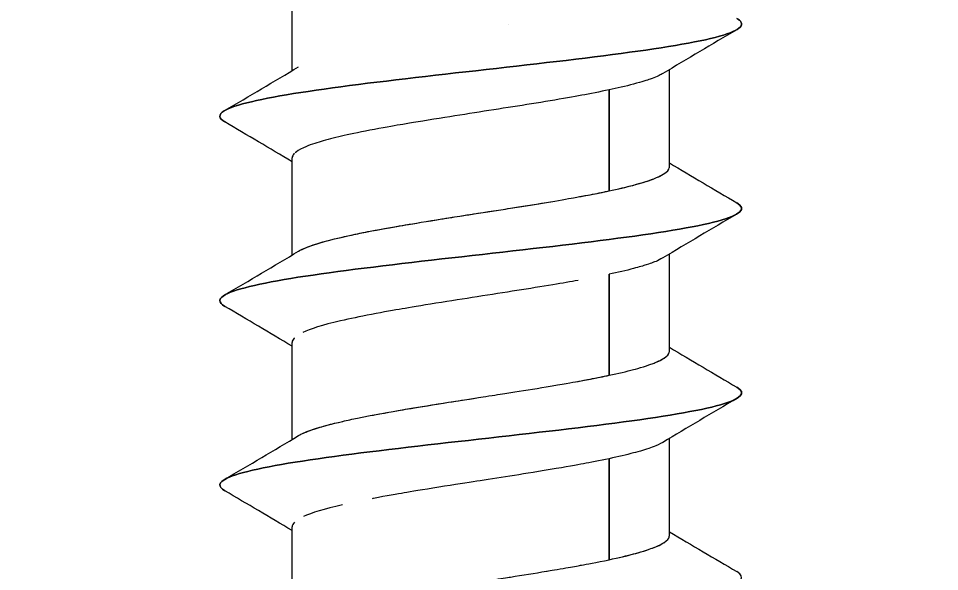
# Model space of a CAD drawing. Header units: inches. Extents: x 10 to 190, y 5 to 37.
# Drawn here: x 146.216 to 146.77, y 22.642 to 22.975 of the extents above; entities that cross this region are included whole.
import ezdxf
from ezdxf import colors
from ezdxf.entities.mleader import LeaderData, LeaderLine
from ezdxf.math import Vec2, Vec3

# ---------------------------------------------------------------- set-up
doc = ezdxf.new("R2010")
doc.units = ezdxf.units.IN
doc.header["$MEASUREMENT"] = 0
doc.styles.add('Tahoma', font='tahoma.ttf')

msp = doc.modelspace()

# ---------------------------------------------------------------- linework, layer by layer
at = {"color": 0, "linetype": 'Continuous', "lineweight": 0, "extrusion": (-1, 6.12323e-17, 0)}
for p, q in [((146.38052, 22.94398), (146.38052, 23.00245)), ((146.60752, 22.88615), (146.60752, 22.94464)), ((146.5712, 22.87161), (146.5712, 22.93242)), ((146.5712, 22.93242), (146.5712, 22.87161)), ((146.38052, 22.83298), (146.38052, 22.89145)), ((146.60752, 22.77515), (146.60752, 22.83364)), ((146.5712, 22.76061), (146.5712, 22.82142)), ((146.5712, 22.82142), (146.5712, 22.76061)), ((146.38052, 22.72198), (146.38052, 22.78046)), ((146.60752, 22.66414), (146.60752, 22.72264)), ((146.5712, 22.64961), (146.5712, 22.71042)), ((146.5712, 22.71042), (146.5712, 22.64961)), ((146.38052, 22.61098), (146.38052, 22.66946))]:
    msp.add_line(p, q, dxfattribs=at)
msp.add_circle((145.29513, 27.66838), 6.76088)
at = {"color": 0, "linetype": 'Continuous', "lineweight": 0}
for points, knots in [([(146.34, 22.91314), (146.33623, 22.91536), (146.33605, 22.91757), (146.34562, 22.92348), (146.36197, 22.92716), (146.40938, 22.93453), (146.44032, 22.93822), (146.50523, 22.94559), (146.53903, 22.94928), (146.59682, 22.95665), (146.62067, 22.96033), (146.64945, 22.9677), (146.6543, 22.97139), (146.64854, 22.9752), (146.64834, 22.97532), (146.64813, 22.97544)], [0.90000731, 0.90000731, 0.90000731, 0.90000731, 0.90227005, 0.90227005, 0.90602889, 0.90602889, 0.90978774, 0.90978774, 0.91354658, 0.91354658, 0.91730542, 0.91730542, 0.92106427, 0.92106427, 0.92118945, 0.92118945, 0.92118945, 0.92118945]), ([(146.64813, 22.97544), (146.64834, 22.97532), (146.64854, 22.9752), (146.6543, 22.97139), (146.64945, 22.9677), (146.62067, 22.96033), (146.59682, 22.95665), (146.53903, 22.94928), (146.50523, 22.94559), (146.44032, 22.93822), (146.40938, 22.93453), (146.36197, 22.92716), (146.34562, 22.92348), (146.33605, 22.91757), (146.33623, 22.91536), (146.34, 22.91314)], [-0.92118945, -0.92118945, -0.92118945, -0.92118945, -0.92106427, -0.92106427, -0.91730542, -0.91730542, -0.91354658, -0.91354658, -0.90978774, -0.90978774, -0.90602889, -0.90602889, -0.90227005, -0.90227005, -0.90000731, -0.90000731, -0.90000731, -0.90000731]), ([(146.60356, 22.94228), (146.60304, 22.94196), (146.60232, 22.94156), (146.60131, 22.94108), (146.59975, 22.94033), (146.59827, 22.93975), (146.59718, 22.93934), (146.59687, 22.93922), (146.59647, 22.93908), (146.59598, 22.9389), (146.59418, 22.93827), (146.59117, 22.93726), (146.58593, 22.93588), (146.58112, 22.93461), (146.57607, 22.93346), (146.5712, 22.93242)], [0.8253823, 0.8253823, 0.8253823, 0.8253823, 0.84375, 0.84375, 0.84375, 0.875, 0.875, 0.875, 0.8883182, 0.8883182, 0.8883182, 0.9375, 0.9375, 0.9375, 1, 1, 1, 1]), ([(146.5712, 22.93242), (146.56576, 22.93127), (146.55977, 22.9301), (146.55479, 22.92918), (146.54981, 22.92825), (146.54324, 22.92709), (146.53578, 22.92585), (146.52085, 22.92337), (146.50587, 22.92106), (146.49019, 22.9186), (146.48236, 22.91737), (146.47495, 22.91622), (146.46569, 22.91474), (146.45643, 22.91326), (146.44956, 22.91211), (146.44545, 22.9114), (146.44134, 22.9107), (146.43472, 22.90954), (146.42737, 22.90811), (146.42002, 22.90669), (146.41462, 22.90553), (146.41021, 22.90452), (146.4058, 22.9035), (146.4013, 22.90235), (146.39797, 22.90139), (146.39465, 22.90043), (146.39095, 22.89927), (146.38732, 22.8976), (146.38457, 22.89634), (146.38316, 22.89536), (146.38233, 22.8946)], [0, 0, 0, 0, 0.0625, 0.0625, 0.0625, 0.125, 0.125, 0.125, 0.25, 0.25, 0.25, 0.3125, 0.3125, 0.3125, 0.375, 0.375, 0.375, 0.4375, 0.4375, 0.4375, 0.5, 0.5, 0.5, 0.5625, 0.5625, 0.5625, 0.625, 0.625, 0.625, 0.6722977, 0.6722977, 0.6722977, 0.6722977]), ([(146.38177, 22.89407), (146.38172, 22.89402), (146.38168, 22.89397), (146.38164, 22.89393), (146.38101, 22.89323), (146.38055, 22.89231), (146.38052, 22.89145)], [0.68411623, 0.68411623, 0.68411623, 0.68411623, 0.6875, 0.6875, 0.6875, 0.73980949, 0.73980949, 0.73980949, 0.73980949]), ([(146.5712, 22.87161), (146.57652, 22.87273), (146.5817, 22.87389), (146.5878, 22.87558), (146.5939, 22.87728), (146.59684, 22.87844), (146.59739, 22.87865), (146.59794, 22.87886), (146.60116, 22.88001), (146.60381, 22.88162), (146.60646, 22.88324), (146.60719, 22.88439), (146.60744, 22.88552), (146.60749, 22.88573), (146.60751, 22.88594), (146.60752, 22.88615)], [0, 0, 0, 0, 0.0625, 0.0625, 0.0625, 0.125, 0.125, 0.125, 0.1875, 0.1875, 0.1875, 0.25, 0.25, 0.25, 0.2616815, 0.2616815, 0.2616815, 0.2616815]), ([(146.5712, 22.87161), (146.57641, 22.87271), (146.58139, 22.87386), (146.58593, 22.87507), (146.59388, 22.87719), (146.59661, 22.87836), (146.59716, 22.87856), (146.59774, 22.87878), (146.6013, 22.87993), (146.60443, 22.88202), (146.60622, 22.88321), (146.60717, 22.88437), (146.60743, 22.88548), (146.60748, 22.88566), (146.60752, 22.88589), (146.60752, 22.88615)], [0, 0, 0, 0, 0.0625, 0.0625, 0.0625, 0.125, 0.125, 0.125, 0.1875, 0.1875, 0.1875, 0.25, 0.25, 0.25, 0.2643068, 0.2643068, 0.2643068, 0.2643068]), ([(146.38439, 22.8353), (146.3852, 22.83578), (146.38624, 22.83632), (146.38758, 22.83692), (146.39065, 22.83829), (146.39417, 22.83944), (146.39735, 22.84039), (146.39858, 22.84075), (146.4023, 22.84191), (146.41076, 22.84386), (146.4129, 22.84436), (146.41522, 22.84487), (146.41773, 22.8454), (146.4207, 22.84602), (146.42394, 22.84667), (146.42746, 22.84734), (146.43577, 22.84893), (146.44248, 22.85007), (146.44663, 22.85078), (146.45137, 22.85159), (146.4583, 22.85276), (146.46769, 22.85427), (146.47261, 22.85506), (146.47721, 22.85579), (146.48143, 22.85645), (146.48439, 22.85692), (146.48716, 22.85735), (146.48974, 22.85775), (146.49368, 22.85836), (146.4974, 22.85893), (146.50089, 22.85947), (146.50412, 22.85997), (146.5078, 22.86054), (146.51192, 22.86119), (146.51822, 22.86218), (146.52552, 22.86334), (146.53349, 22.86468), (146.54071, 22.86588), (146.54608, 22.86683), (146.54989, 22.86751), (146.55128, 22.86776), (146.55245, 22.86797), (146.55343, 22.86815), (146.55547, 22.86852), (146.55863, 22.8691), (146.56267, 22.86988), (146.5665, 22.87063), (146.56928, 22.8712), (146.5712, 22.87161)], [0.3502982, 0.3502982, 0.3502982, 0.3502982, 0.375, 0.375, 0.375, 0.4375, 0.4375, 0.4375, 0.5, 0.5, 0.5, 0.5286297, 0.5286297, 0.5286297, 0.5625, 0.5625, 0.5625, 0.625, 0.625, 0.625, 0.6875, 0.6875, 0.6875, 0.7242223, 0.7242223, 0.7242223, 0.75, 0.75, 0.75, 0.78125, 0.78125, 0.78125, 0.8125, 0.8125, 0.8125, 0.875, 0.875, 0.875, 0.9208216, 0.9208216, 0.9208216, 0.9375, 0.9375, 0.9375, 0.96875, 0.96875, 0.96875, 1, 1, 1, 1]), ([(146.5542, 22.86829), (146.55441, 22.86833), (146.55461, 22.86836), (146.55481, 22.8684), (146.55973, 22.86931), (146.56574, 22.87046), (146.5712, 22.87161)], [0.93497714, 0.93497714, 0.93497714, 0.93497714, 0.9375, 0.9375, 0.9375, 1, 1, 1, 1]), ([(146.34, 22.80213), (146.33599, 22.8045), (146.33606, 22.80686), (146.34716, 22.81291), (146.36425, 22.8166), (146.41275, 22.82397), (146.44405, 22.82765), (146.50915, 22.83502), (146.54279, 22.83871), (146.59981, 22.84608), (146.62305, 22.84977), (146.6503, 22.85712), (146.65435, 22.86079), (146.64811, 22.86446)], [0.86226949, 0.86226949, 0.86226949, 0.86226949, 0.8646816, 0.8646816, 0.86844045, 0.86844045, 0.87219929, 0.87219929, 0.87595814, 0.87595814, 0.87971698, 0.87971698, 0.88345745, 0.88345745, 0.88345745, 0.88345745]), ([(146.64811, 22.86446), (146.65435, 22.86079), (146.6503, 22.85712), (146.62305, 22.84977), (146.59981, 22.84608), (146.54279, 22.83871), (146.50915, 22.83502), (146.44405, 22.82765), (146.41275, 22.82397), (146.36425, 22.8166), (146.34716, 22.81291), (146.33606, 22.80686), (146.33599, 22.8045), (146.34, 22.80213)], [-0.88345745, -0.88345745, -0.88345745, -0.88345745, -0.87971698, -0.87971698, -0.87595814, -0.87595814, -0.87219929, -0.87219929, -0.86844045, -0.86844045, -0.8646816, -0.8646816, -0.86226949, -0.86226949, -0.86226949, -0.86226949]), ([(146.38439, 22.8353), (146.38501, 22.83566), (146.3857, 22.83603), (146.38649, 22.83642), (146.39147, 22.83882), (146.39906, 22.84114), (146.40993, 22.84367), (146.41536, 22.84494), (146.42088, 22.8461), (146.4285, 22.84754), (146.43611, 22.84898), (146.44278, 22.85013), (146.44719, 22.85088), (146.4516, 22.85163), (146.45854, 22.8528), (146.46729, 22.85421), (146.47603, 22.85562), (146.48347, 22.85678), (146.49233, 22.85815), (146.50948, 22.8608), (146.52383, 22.86305), (146.53591, 22.86508)], [0.3552213, 0.3552213, 0.3552213, 0.3552213, 0.375, 0.375, 0.375, 0.5, 0.5, 0.5, 0.5625, 0.5625, 0.5625, 0.625, 0.625, 0.625, 0.6875, 0.6875, 0.6875, 0.75, 0.75, 0.75, 0.870812, 0.870812, 0.870812, 0.870812]), ([(146.60355, 22.83127), (146.60067, 22.82951), (146.59768, 22.82853), (146.59717, 22.82834), (146.59685, 22.82822), (146.59574, 22.82779), (146.59349, 22.82707), (146.59178, 22.82652), (146.58939, 22.82579), (146.58599, 22.8249), (146.58144, 22.82369), (146.57643, 22.82254), (146.5712, 22.82142)], [0.8182432, 0.8182432, 0.8182432, 0.8182432, 0.8749039, 0.8749039, 0.8749039, 0.910462, 0.910462, 0.910462, 0.9375, 0.9375, 0.9375, 1, 1, 1, 1]), ([(146.55254, 22.81776), (146.54835, 22.817), (146.54302, 22.81607), (146.53743, 22.81513), (146.52359, 22.81282), (146.50873, 22.8105), (146.49193, 22.80787), (146.48354, 22.80656), (146.47608, 22.8054), (146.46708, 22.80397), (146.45808, 22.80253), (146.45119, 22.80139), (146.44674, 22.80062), (146.44228, 22.79986), (146.43561, 22.7987), (146.42829, 22.79729), (146.42096, 22.79588), (146.41541, 22.79472), (146.40968, 22.7934), (146.39846, 22.7908), (146.39138, 22.78853), (146.38688, 22.78639)], [0.0745147, 0.0745147, 0.0745147, 0.0745147, 0.125, 0.125, 0.125, 0.25, 0.25, 0.25, 0.3125, 0.3125, 0.3125, 0.375, 0.375, 0.375, 0.4375, 0.4375, 0.4375, 0.5, 0.5, 0.5, 0.6225443, 0.6225443, 0.6225443, 0.6225443]), ([(146.38184, 22.78314), (146.38181, 22.78311), (146.38179, 22.78309), (146.38176, 22.78306), (146.38099, 22.78225), (146.38055, 22.78131), (146.38052, 22.78046)], [0.6856944, 0.6856944, 0.6856944, 0.6856944, 0.6875, 0.6875, 0.6875, 0.73987419, 0.73987419, 0.73987419, 0.73987419]), ([(146.5712, 22.76061), (146.57673, 22.76178), (146.58167, 22.76293), (146.58596, 22.76408), (146.58724, 22.76442), (146.58939, 22.765), (146.59202, 22.76582), (146.59446, 22.76658), (146.59609, 22.76716), (146.59719, 22.76757), (146.5975, 22.76769), (146.59787, 22.76783), (146.5983, 22.768), (146.59992, 22.76864), (146.60236, 22.76964), (146.60442, 22.77102), (146.60633, 22.77229), (146.60719, 22.77345), (146.60744, 22.77449), (146.60749, 22.77469), (146.60752, 22.77491), (146.60752, 22.77515)], [0, 0, 0, 0, 0.0625, 0.0625, 0.0625, 0.09375, 0.09375, 0.09375, 0.125, 0.125, 0.125, 0.1381297, 0.1381297, 0.1381297, 0.1875, 0.1875, 0.1875, 0.25, 0.25, 0.25, 0.2631778, 0.2631778, 0.2631778, 0.2631778]), ([(146.59899, 22.76828), (146.60066, 22.76894), (146.60234, 22.76972), (146.60388, 22.77067), (146.60655, 22.77232), (146.60722, 22.77347), (146.60745, 22.77456), (146.60749, 22.77475), (146.60751, 22.77495), (146.60752, 22.77515)], [0.1514239, 0.1514239, 0.1514239, 0.1514239, 0.1875, 0.1875, 0.1875, 0.25, 0.25, 0.25, 0.2611777, 0.2611777, 0.2611777, 0.2611777]), ([(146.38441, 22.72431), (146.38524, 22.72481), (146.38629, 22.72535), (146.38762, 22.72594), (146.39097, 22.72743), (146.39461, 22.72857), (146.39734, 22.72938), (146.39973, 22.73009), (146.40381, 22.73126), (146.41084, 22.73288), (146.41378, 22.73356), (146.41679, 22.73421), (146.41982, 22.73483), (146.42237, 22.73535), (146.42493, 22.73586), (146.42746, 22.73634), (146.43763, 22.73829), (146.4446, 22.73944), (146.4467, 22.7398), (146.4522, 22.74074), (146.45917, 22.7419), (146.46775, 22.74328), (146.47423, 22.74432), (146.47976, 22.74519), (146.4842, 22.74589), (146.48629, 22.74621), (146.48814, 22.7465), (146.48975, 22.74675), (146.49173, 22.74706), (146.49546, 22.74763), (146.50089, 22.74848), (146.50544, 22.74918), (146.50915, 22.74976), (146.51202, 22.75021), (146.51879, 22.75127), (146.52602, 22.75243), (146.53347, 22.75367), (146.54332, 22.75532), (146.54935, 22.75641), (146.5523, 22.75694), (146.55279, 22.75703), (146.5532, 22.75711), (146.55352, 22.75717), (146.55588, 22.7576), (146.55899, 22.75817), (146.56267, 22.75889), (146.56758, 22.75984), (146.57028, 22.76041), (146.5712, 22.76061)], [0.3488601, 0.3488601, 0.3488601, 0.3488601, 0.375, 0.375, 0.375, 0.4375, 0.4375, 0.4375, 0.5, 0.5, 0.5, 0.5339098, 0.5339098, 0.5339098, 0.5625, 0.5625, 0.5625, 0.625, 0.625, 0.625, 0.6875, 0.6875, 0.6875, 0.7299699, 0.7299699, 0.7299699, 0.75, 0.75, 0.75, 0.78125, 0.78125, 0.78125, 0.8125, 0.8125, 0.8125, 0.875, 0.875, 0.875, 0.9285399, 0.9285399, 0.9285399, 0.9375, 0.9375, 0.9375, 0.96875, 0.96875, 0.96875, 1, 1, 1, 1]), ([(146.55251, 22.75698), (146.55253, 22.75699), (146.55255, 22.75699), (146.55256, 22.75699), (146.55359, 22.75718), (146.56039, 22.75833), (146.5712, 22.76061)], [0.93655261, 0.93655261, 0.93655261, 0.93655261, 0.9375, 0.9375, 0.9375, 1, 1, 1, 1]), ([(146.34001, 22.69113), (146.33574, 22.69364), (146.3361, 22.69615), (146.34878, 22.70235), (146.3666, 22.70603), (146.41617, 22.7134), (146.4478, 22.71709), (146.51307, 22.72446), (146.54653, 22.72814), (146.60274, 22.73552), (146.62535, 22.7392), (146.65064, 22.74641), (146.65409, 22.74994), (146.64809, 22.75347)], [0.82453198, 0.82453198, 0.82453198, 0.82453198, 0.82709316, 0.82709316, 0.830852, 0.830852, 0.83461085, 0.83461085, 0.83836969, 0.83836969, 0.84212854, 0.84212854, 0.84572551, 0.84572551, 0.84572551, 0.84572551]), ([(146.64809, 22.75347), (146.65409, 22.74994), (146.65064, 22.74641), (146.62535, 22.7392), (146.60274, 22.73552), (146.54653, 22.72814), (146.51307, 22.72446), (146.4478, 22.71709), (146.41617, 22.7134), (146.3666, 22.70603), (146.34878, 22.70235), (146.3361, 22.69615), (146.33574, 22.69364), (146.34001, 22.69113)], [-0.84572551, -0.84572551, -0.84572551, -0.84572551, -0.84212854, -0.84212854, -0.83836969, -0.83836969, -0.83461085, -0.83461085, -0.830852, -0.830852, -0.82709316, -0.82709316, -0.82453198, -0.82453198, -0.82453198, -0.82453198]), ([(146.42883, 22.7366), (146.42924, 22.73668), (146.42965, 22.73676), (146.43008, 22.73684), (146.4384, 22.7384), (146.44522, 22.73955), (146.44882, 22.74016), (146.45241, 22.74076), (146.45935, 22.74193), (146.46834, 22.74337), (146.47709, 22.74478), (146.48435, 22.74591), (146.49046, 22.74686)], [0.5593245, 0.5593245, 0.5593245, 0.5593245, 0.5625, 0.5625, 0.5625, 0.625, 0.625, 0.625, 0.6875, 0.6875, 0.6875, 0.7482296, 0.7482296, 0.7482296, 0.7482296]), ([(146.38723, 22.72577), (146.38727, 22.72578), (146.3873, 22.7258), (146.38734, 22.72581), (146.39266, 22.72823), (146.40064, 22.73053), (146.41099, 22.73291)], [0.3741977, 0.3741977, 0.3741977, 0.3741977, 0.375, 0.375, 0.375, 0.4997189, 0.4997189, 0.4997189, 0.4997189]), ([(146.60355, 22.72027), (146.60171, 22.71916), (146.5997, 22.71832), (146.5983, 22.71777), (146.59787, 22.7176), (146.59749, 22.71745), (146.59717, 22.71734), (146.59608, 22.71693), (146.59446, 22.71636), (146.59203, 22.71561), (146.58938, 22.7148), (146.58721, 22.71422), (146.58592, 22.71388), (146.58163, 22.71275), (146.57671, 22.7116), (146.5712, 22.71042)], [0.8192371, 0.8192371, 0.8192371, 0.8192371, 0.8617392, 0.8617392, 0.8617392, 0.875, 0.875, 0.875, 0.90625, 0.90625, 0.90625, 0.9375, 0.9375, 0.9375, 1, 1, 1, 1]), ([(146.5712, 22.71042), (146.56574, 22.70926), (146.5597, 22.70809), (146.55584, 22.70737), (146.55197, 22.70664), (146.54562, 22.7055), (146.53577, 22.70386), (146.52591, 22.70222), (146.51858, 22.70106), (146.51158, 22.69996), (146.50459, 22.69885), (146.49714, 22.69769), (146.49156, 22.69681), (146.48597, 22.69593), (146.47851, 22.69478), (146.46871, 22.69323), (146.45891, 22.69167), (146.45198, 22.69052), (146.44799, 22.68984), (146.444, 22.68916), (146.43729, 22.688), (146.42956, 22.68653), (146.42925, 22.68647), (146.42893, 22.68641), (146.42862, 22.68635)], [0, 0, 0, 0, 0.0625, 0.0625, 0.0625, 0.125, 0.125, 0.125, 0.1875, 0.1875, 0.1875, 0.25, 0.25, 0.25, 0.3125, 0.3125, 0.3125, 0.375, 0.375, 0.375, 0.4375, 0.4375, 0.4375, 0.4400632, 0.4400632, 0.4400632, 0.4400632]), ([(146.4108, 22.68266), (146.41079, 22.68266), (146.41079, 22.68266), (146.41079, 22.68265), (146.3999, 22.68018), (146.39226, 22.67788), (146.38726, 22.67557)], [0.4999693, 0.4999693, 0.4999693, 0.4999693, 0.5, 0.5, 0.5, 0.6244234, 0.6244234, 0.6244234, 0.6244234]), ([(146.38189, 22.67219), (146.38188, 22.67218), (146.38186, 22.67217), (146.38185, 22.67216), (146.38097, 22.67126), (146.38054, 22.67031), (146.38052, 22.66946)], [0.6867826, 0.6867826, 0.6867826, 0.6867826, 0.6875, 0.6875, 0.6875, 0.74015439, 0.74015439, 0.74015439, 0.74015439]), ([(146.5712, 22.64961), (146.57718, 22.65087), (146.58205, 22.65203), (146.58618, 22.65313), (146.5903, 22.65424), (146.59398, 22.6554), (146.59639, 22.65628), (146.59881, 22.65715), (146.60176, 22.65831), (146.60418, 22.65986), (146.6066, 22.66142), (146.60715, 22.66257), (146.60737, 22.66324), (146.60745, 22.66349), (146.60752, 22.66379), (146.60752, 22.66414)], [0, 0, 0, 0, 0.0625, 0.0625, 0.0625, 0.125, 0.125, 0.125, 0.1875, 0.1875, 0.1875, 0.25, 0.25, 0.25, 0.272238, 0.272238, 0.272238, 0.272238]), ([(146.5712, 22.64961), (146.57706, 22.65085), (146.58194, 22.652), (146.58598, 22.65308), (146.58767, 22.65353), (146.58977, 22.65411), (146.59205, 22.65482), (146.59478, 22.65567), (146.59634, 22.65625), (146.59716, 22.65656), (146.59784, 22.65681), (146.59859, 22.6571), (146.59937, 22.65743), (146.60103, 22.65813), (146.60287, 22.65899), (146.60442, 22.66002)], [0, 0, 0, 0, 0.0625, 0.0625, 0.0625, 0.09375, 0.09375, 0.09375, 0.125, 0.125, 0.125, 0.1450657, 0.1450657, 0.1450657, 0.1873675, 0.1873675, 0.1873675, 0.1873675]), ([(146.38442, 22.61332), (146.38532, 22.61385), (146.38638, 22.61439), (146.38758, 22.61493), (146.39148, 22.61666), (146.39543, 22.61782), (146.39735, 22.61839), (146.40032, 22.61927), (146.40456, 22.62043), (146.41079, 22.62186), (146.41475, 22.62278), (146.41854, 22.62358), (146.42195, 22.62426), (146.42393, 22.62466), (146.42577, 22.62502), (146.42745, 22.62534), (146.42846, 22.62554), (146.43143, 22.62611), (146.43676, 22.62706), (146.44054, 22.62774), (146.44389, 22.62832), (146.4467, 22.6288), (146.45272, 22.62982), (146.45971, 22.63098), (146.46768, 22.63226), (146.47635, 22.63366), (146.48287, 22.63468), (146.48698, 22.63532), (146.48809, 22.63549), (146.48903, 22.63564), (146.48979, 22.63576), (146.4924, 22.63616), (146.49611, 22.63674), (146.50089, 22.63748), (146.50612, 22.63829), (146.50979, 22.63886), (146.51193, 22.6392), (146.51918, 22.64033), (146.52643, 22.64149), (146.53351, 22.64267), (146.5347, 22.64287), (146.5382, 22.64345), (146.5437, 22.64441), (146.54789, 22.64514), (146.55111, 22.64573), (146.55348, 22.64616), (146.5538, 22.64622), (146.55419, 22.64629), (146.55467, 22.64638), (146.55757, 22.64691), (146.5635, 22.64799), (146.5712, 22.64961)], [0.3457498, 0.3457498, 0.3457498, 0.3457498, 0.375, 0.375, 0.375, 0.4375, 0.4375, 0.4375, 0.5, 0.5, 0.5, 0.5395375, 0.5395375, 0.5395375, 0.5625, 0.5625, 0.5625, 0.59375, 0.59375, 0.59375, 0.625, 0.625, 0.625, 0.6875, 0.6875, 0.6875, 0.7366515, 0.7366515, 0.7366515, 0.75, 0.75, 0.75, 0.78125, 0.78125, 0.78125, 0.8125, 0.8125, 0.8125, 0.875, 0.875, 0.875, 0.90625, 0.90625, 0.90625, 0.9375, 0.9375, 0.9375, 0.9463177, 0.9463177, 0.9463177, 1, 1, 1, 1]), ([(146.34001, 22.58012), (146.33549, 22.58278), (146.33617, 22.58544), (146.3505, 22.59178), (146.36903, 22.59546), (146.41963, 22.60284), (146.45159, 22.60652), (146.51697, 22.61389), (146.55023, 22.61758), (146.6056, 22.62495), (146.62757, 22.62863), (146.65094, 22.6357), (146.65383, 22.63909), (146.64807, 22.64248)], [0.78679487, 0.78679487, 0.78679487, 0.78679487, 0.78950472, 0.78950472, 0.79326356, 0.79326356, 0.79702241, 0.79702241, 0.80078125, 0.80078125, 0.80454009, 0.80454009, 0.80799263, 0.80799263, 0.80799263, 0.80799263])]:
    msp.add_open_spline(points, degree=3, knots=knots, dxfattribs=at)
for points in [[(146.51096, 22.97204), (146.51096, 22.97204), (146.51097, 22.97204), (146.51097, 22.97204)], [(146.64804, 22.96864), (146.63318, 22.9599), (146.61835, 22.95113), (146.60356, 22.94228)], [(146.33991, 22.91995), (146.35476, 22.92868), (146.36959, 22.93745), (146.38438, 22.94629)], [(146.38052, 22.88914), (146.36704, 22.89719), (146.35353, 22.90518), (146.34, 22.91314)], [(146.60752, 22.88848), (146.62102, 22.88042), (146.63456, 22.87243), (146.64811, 22.86446)], [(146.51095, 22.86104), (146.51096, 22.86104), (146.51096, 22.86104), (146.51097, 22.86104)], [(146.64803, 22.85763), (146.63318, 22.84889), (146.61834, 22.84012), (146.60355, 22.83127)], [(146.33993, 22.80896), (146.35478, 22.8177), (146.36961, 22.82646), (146.38439, 22.8353)], [(146.38052, 22.77814), (146.36704, 22.78619), (146.35353, 22.79417), (146.34, 22.80213)], [(146.60752, 22.77748), (146.62101, 22.76943), (146.63455, 22.76144), (146.64809, 22.75347)], [(146.51096, 22.75004), (146.51096, 22.75004), (146.51097, 22.75004), (146.51097, 22.75004)], [(146.64803, 22.74663), (146.63317, 22.73789), (146.61834, 22.72912), (146.60355, 22.72027)], [(146.33995, 22.69797), (146.35479, 22.70671), (146.36962, 22.71547), (146.38441, 22.72431)], [(146.47707, 22.69454), (146.47707, 22.69454), (146.47707, 22.69454), (146.47707, 22.69454)], [(146.38052, 22.66714), (146.36704, 22.67518), (146.35353, 22.68317), (146.34001, 22.69113)], [(146.60752, 22.66648), (146.62101, 22.65843), (146.63453, 22.65044), (146.64807, 22.64248)]]:
    msp.add_open_spline(points, degree=3, dxfattribs=at)

# ---------------------------------------------------------------- leaders
ml = msp.add_multileader_mtext('Standard')
ml.set_content('5/16" STAINLESS STEEL LAG BOLT OR STRUCTURAL SCREW WITH 2-1/2" MIN. EMBEDMENT AND FLAT WASHER', color=256, style='Tahoma')
ml.set_leader_properties()
ml.build(insert=Vec2(0, 0))
ml.multileader.update_dxf_attribs({"dogleg_length": 0.36, "arrow_head_size": 0.34375, "scale": 4})
ctx = ml.context
ctx.base_point, ctx.scale, ctx.char_height, ctx.arrow_head_size, ctx.landing_gap_size, ctx.plane_origin = Vec3(154.80253, 23.39025), 4, 0.34375, 0.34375, 0.495, Vec3(147.78979, 26.67575)
notes = []
notes.append((ctx, [(0, (1, 1, 0), (152.82253, 23.39025), (1, 0), 1.98, [(0, [(146.65028, 22.25274)], 0, [])])]))
ctx.mtext.insert, ctx.mtext.width, ctx.mtext.flow_direction = Vec3(155.29753, 23.56524), 8.1548852, 5
for ctx, leaders in notes:
    for number, flags, end, landing, length, lines in leaders:
        leader = LeaderData()
        leader.index, (leader.has_last_leader_line, leader.has_dogleg_vector, leader.attachment_direction) = number, flags
        leader.last_leader_point, leader.dogleg_vector, leader.dogleg_length = Vec3(end), Vec3(landing), length
        for number, points, colour, breaks in lines:
            line = LeaderLine()
            line.index, line.vertices, line.color, line.breaks = number, Vec3.list(points), colors.encode_raw_color(colour), breaks
            leader.lines.append(line)
        ctx.leaders.append(leader)

doc.saveas('drawing.dxf')
